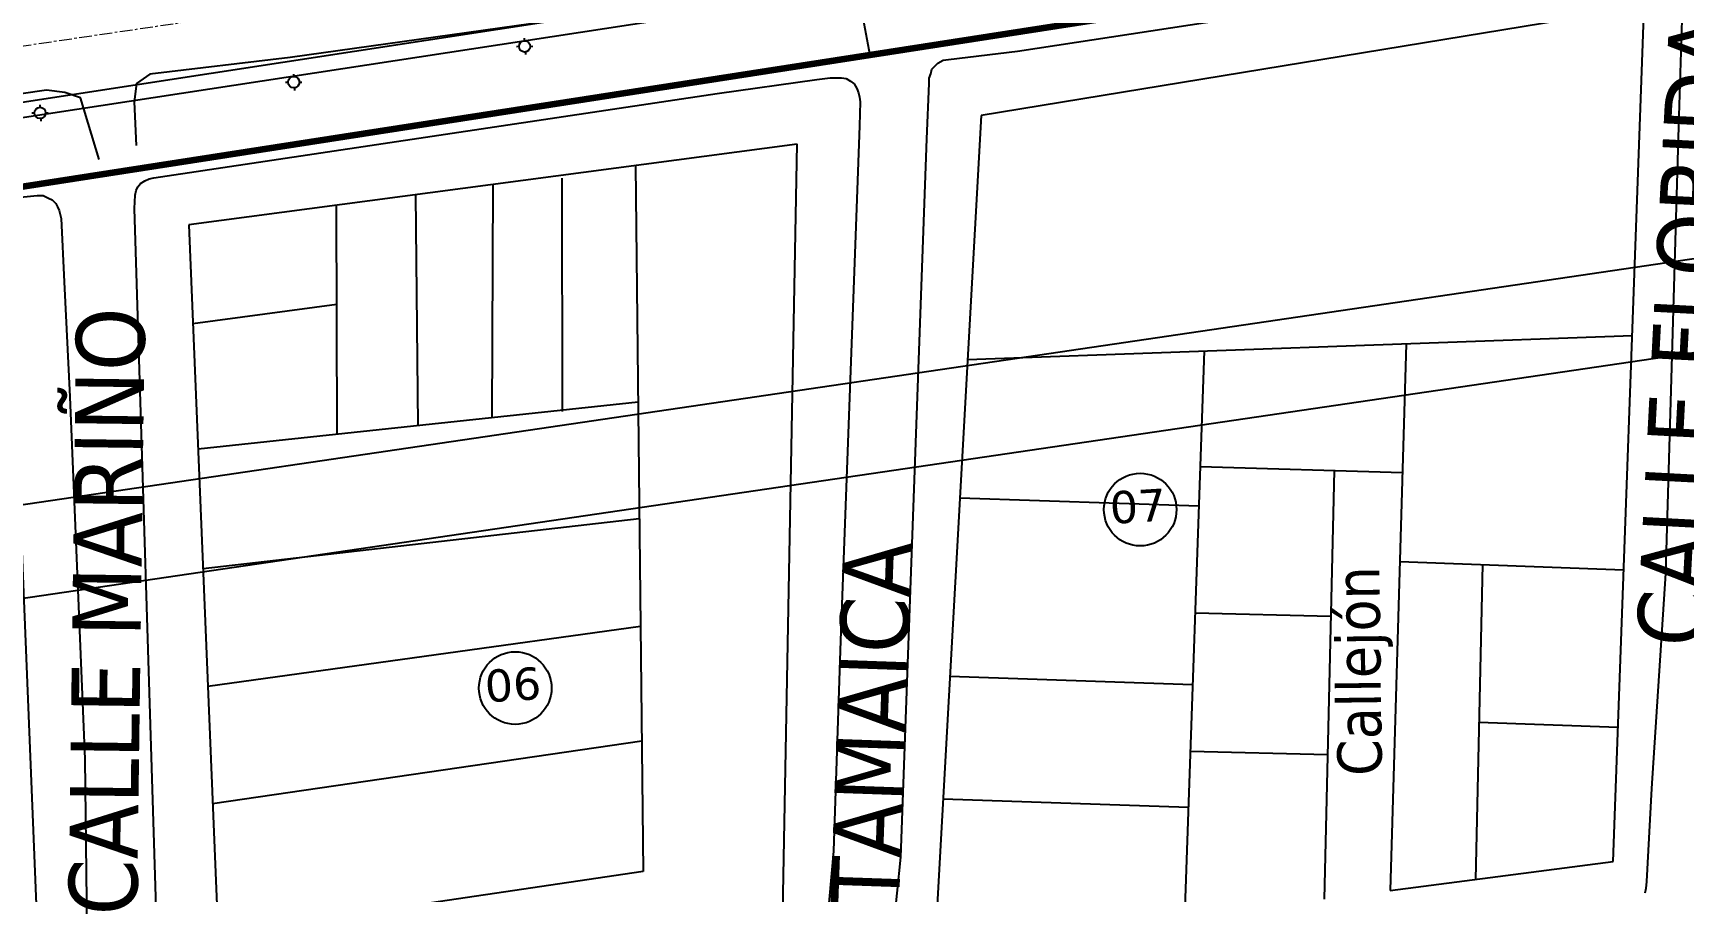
# Model space of a CAD drawing. Header units: metres. Extents: x 2 to 659295185, y -28 to 1124222152.
# Drawn here: x 656810.8 to 657015.6, y 1123997.2 to 1124103.7 of the extents above; entities that cross this region are included whole.
import ezdxf
from ezdxf.enums import TextEntityAlignment as Align

# ---------------------------------------------------------------- set-up
doc = ezdxf.new("R2010")
doc.units = ezdxf.units.M
doc.header["$MEASUREMENT"] = 0
doc.linetypes.add('CENTER', pattern=[50.8, 31.75, -6.35, 6.35, -6.35])
for name, color, linetype in [('CALLES', 1, 'CONTINUOUS'), ('CARRET-PAV', 10, 'CONTINUOUS'), ('CURVAS', 2, 'CONTINUOUS'), ('División Parroquial', 130, 'CONTINUOUS'), ('MANZANA', 30, 'CONTINUOUS'), ('Numero de manzana', 6, 'CONTINUOUS'), ('Parcelas', 140, 'CONTINUOUS'), ('POSTE', 2, 'CONTINUOUS')]:
    doc.layers.add(name, color=color, linetype=linetype)
doc.layers.add('eje vial', color=1, linetype='CENTER', lineweight=15)
doc.styles.add('ROMAN', font='verdana.ttf')
doc.styles.get("Standard").update_dxf_attribs({"font": 'tahoma.ttf'})

# ---------------------------------------------------------------- blocks, each defined once
blk = doc.blocks.new('POSTES')
at = {"layer": 'POSTE', "elevation": 431.35}
for points in [[(657806.94, 1127520.61), (657806.94, 1127520.31)], [(657805.97, 1127519.6), (657806.27, 1127519.61)], [(657807.07, 1127518.89), (657807.08, 1127518.59)], [(657807.68, 1127519.6), (657807.98, 1127519.61)]]:
    blk.add_lwpolyline(points, dxfattribs=at)
at = {"layer": 'POSTE', "color": 2}
blk.add_circle((657806.98, 1127519.6, 425.07), 0.7, dxfattribs=at)

msp = doc.modelspace()

# ---------------------------------------------------------------- linework, layer by layer
at = {"layer": 'CARRET-PAV', "elevation": 430.4194}
for points in [[(656914.6635, 1124100.938), (656913.4239, 1124107.5592), (656911.6725, 1124109.404), (656908.6165, 1124109.968), (656842.7275, 1124100.719), (656825.3335, 1124098.622), (656823.6913, 1124097.474), (656823.3674, 1124095.2076), (656823.6305, 1124089.786)], [(656819.0585, 1124088.062), (656816.7257, 1124095.6933), (656814.7818, 1124096.3408), (656812.5139, 1124096.6646), (656711.3555, 1124082.024), (656672.2815, 1124075.191), (656671.5385, 1124074.029), (656671.0065, 1124071.537), (656671.4535, 1124068.997)]]:
    msp.add_lwpolyline(points, dxfattribs=at)
at = {"layer": 'CURVAS', "lineweight": 0}
msp.add_lwpolyline([(657455, 1124185), (656200, 1123990), (656283, 1123717), (657209, 1123527), (657217, 1123883), (657420, 1123852), (657455, 1124185)], dxfattribs=at)
at = {"layer": 'CURVAS', "lineweight": 100}
msp.add_lwpolyline([(657455, 1124185), (657420, 1123852), (657217, 1123883), (657217, 1123883), (656283, 1123717), (656200, 1123990), (657455, 1124185)], dxfattribs=at)
at = {"layer": 'División Parroquial', "color": 1, "flags": 128}
for points in [[(655228.2993, 1126747.0884), (655417.4425, 1125604.451), (655519.2869, 1124981.3778), (655578.3684, 1124612.6329), (655612.1598, 1124420.9019), (655644.8628, 1124208.4752), (655659.3755, 1124145.7179), (655704.068, 1124069.4635), (655766.2087, 1124005.1965), (655831.623, 1123959.4359), (655914.4772, 1123930.0218), (655992.9694, 1123928.9321), (656078.6272, 1123940.1598), (656245.6138, 1123964.0049), (656743.7041, 1124035.5804), (658039.8848, 1124226.3115)], [(658480.577, 1123580.0076), (658492.1763, 1123631.4687), (658520.1298, 1123754.3737), (658546.5907, 1123940.9057), (658561.3177, 1124038.3659), (658586.3109, 1124167.6196), (658611.3288, 1124300.9225), (658037.6324, 1124214.3101), (656741.4517, 1124023.5789), (656243.3614, 1123952.0035), (656076.3748, 1123928.1583), (655990.717, 1123916.9306), (655912.2248, 1123918.0204), (655829.3706, 1123947.4344), (655763.9563, 1123993.1951), (655701.8156, 1124057.462), (655657.1231, 1124133.7165), (655642.6105, 1124196.4737), (655609.9074, 1124408.9005), (655576.116, 1124600.6315), (655517.0345, 1124969.3764), (655415.1901, 1125592.4496), (655226.0469, 1126735.087)]]:
    msp.add_lwpolyline(points, dxfattribs=at)
at = {"layer": 'eje vial', "ltscale": 0.05, "elevation": 433.2399, "flags": 128}
for points in [[(656645.7168, 1124077.925), (657858.722, 1124257.1442)], [(656645.7168, 1124077.9249), (657858.722, 1124257.144)], [(656645.7168, 1124077.9249), (657858.722, 1124257.144)]]:
    msp.add_lwpolyline(points, dxfattribs=at)
at = {"layer": 'MANZANA', "lineweight": -2}
for p, q in [((656725.0189, 1124082.2163), (656958.7969, 1124118.089)), ((656959.0277, 1124116.0994), (656725.2416, 1124080.3367)), ((656932.9049, 1124101.4924), (657002.3267, 1124112.0902)), ((657015.3798, 1124108.0511), (657014.9016, 1124092.1243)), ((656922.2843, 1124099.2429), (656922.7213, 1124099.6828)), ((656922.7213, 1124099.6828), (656923.0511, 1124100.0127)), ((656923.0511, 1124100.0127), (656923.7025, 1124100.3526)), ((656923.7025, 1124100.3526), (656924.3622, 1124100.4626)), ((656924.3622, 1124100.4626), (656932.9049, 1124101.4924)), ((656895.6749, 1124096.2435), (656908.0437, 1124097.9631)), ((656908.0437, 1124097.9631), (656909.6846, 1124098.1831)), ((656909.6846, 1124098.1831), (656910.5669, 1124098.1931)), ((656910.5669, 1124098.1931), (656911.1111, 1124098.1931)), ((656911.1111, 1124098.1931), (656911.6636, 1124098.0831)), ((656911.6636, 1124098.0831), (656912.2078, 1124097.7532)), ((656912.2078, 1124097.7532), (656912.6531, 1124097.4232)), ((656921.9627, 1124098.1331), (656922.1771, 1124098.683)), ((656921.9627, 1124097.4632), (656921.9627, 1124098.1331)), ((656922.1771, 1124098.683), (656922.2843, 1124099.2429)), ((656825.8079, 1124085.7656), (656895.6749, 1124096.2435)), ((656912.6531, 1124097.4232), (656912.9829, 1124096.8733)), ((656912.9829, 1124096.8733), (656913.2056, 1124096.3234)), ((656913.2056, 1124096.3234), (656913.3128, 1124095.7736)), ((656913.3128, 1124095.7736), (656913.4282, 1124095.2137)), ((656921.6658, 1124090.6046), (656921.9627, 1124097.4632)), ((656913.4282, 1124095.2137), (656913.3293, 1124092.2343)), ((656913.3293, 1124092.2343), (656912.8428, 1124078.627)), ((657014.9016, 1124092.1243), (657013.2854, 1124036.7056)), ((656918.4417, 1124001.5627), (656921.6658, 1124090.6046)), ((656824.167, 1124085.0957), (656824.7112, 1124085.4257)), ((656824.7112, 1124085.4257), (656825.2637, 1124085.6456)), ((656825.2637, 1124085.6456), (656825.8079, 1124085.7656)), ((656809.275, 1124083.3661), (656811.3529, 1124083.596)), ((656811.3529, 1124083.596), (656812.1198, 1124083.596)), ((656812.1198, 1124083.596), (656812.7794, 1124083.2761)), ((656812.7794, 1124083.2761), (656813.2165, 1124083.0561)), ((656823.4166, 1124081.9864), (656823.5155, 1124083.646)), ((656823.5155, 1124083.646), (656823.6227, 1124084.2059)), ((656823.6227, 1124084.2059), (656823.8454, 1124084.6458)), ((656823.8454, 1124084.6458), (656824.167, 1124085.0957)), ((656813.2165, 1124083.0561), (656813.6617, 1124082.6162)), ((656813.6617, 1124082.6162), (656813.8844, 1124082.1663)), ((656813.8844, 1124082.1663), (656814.0988, 1124081.7264)), ((656814.0988, 1124081.7264), (656814.3297, 1124080.7366)), ((656826.7397, 1123974.6182), (656823.4166, 1124081.9864)), ((656814.3297, 1124080.7366), (656814.6925, 1124072.8882)), ((656912.8428, 1124078.627), (656910.9792, 1124028.4073)), ((656814.6925, 1124072.8882), (656815.4099, 1124058.6211)), ((656815.4099, 1124058.6211), (656817.2487, 1124013.7203)), ((657013.2854, 1124036.7056), (657011.5455, 1124010.051)), ((656910.9792, 1124028.4073), (656910.1134, 1124002.3026)), ((656817.2487, 1124013.7203), (656817.7434, 1123977.0077)), ((657011.5455, 1124010.051), (657010.9353, 1123998.5433)), ((656910.1134, 1124002.3026), (656909.0662, 1123990.575)), ((656917.2873, 1123989.8351), (656918.4417, 1124001.5627)), ((657010.8281, 1123997.6535), (657010.7209, 1123997.1036)), ((657010.9353, 1123998.5433), (657010.8281, 1123997.6535))]:
    msp.add_line(p, q, dxfattribs=at)
at = {"layer": 'Numero de manzana', "lineweight": -2}
for centre in [(656948.1417, 1124044.6424), (656870.6401, 1124022.5184)]:
    msp.add_circle(centre, 4.5001, dxfattribs=at)
at = {"layer": 'Parcelas', "lineweight": -3}
for p, q in [((657010.6473, 1124106.9984), (656928.4104, 1124093.51)), ((657006.7969, 1124001.0118), (657010.6473, 1124106.9984)), ((656928.4104, 1124093.51), (656922.6395, 1123990.0455)), ((656905.6027, 1124089.9599), (656830.1824, 1124079.9345)), ((656903.6537, 1123986.8236), (656905.6027, 1124089.9599)), ((656876.4848, 1124056.7926), (656876.4608, 1124085.7375)), ((656885.5433, 1124087.2935), (656886.5028, 1123999.7547)), ((656858.59, 1124055.095), (656858.3261, 1124083.6756)), ((656867.7696, 1124056.0748), (656867.8925, 1124084.9472)), ((656848.5778, 1124054.0263), (656848.492, 1124082.3683)), ((656830.1824, 1124079.9345), (656834.3941, 1123976.7981)), ((656812.2899, 1123970.1685), (656808.0592, 1124075.1234)), ((656830.6809, 1124067.7274), (656848.5291, 1124070.1105)), ((656926.7231, 1124063.2584), (657009.1659, 1124066.2221)), ((656981.1147, 1124065.2137), (656979.1193, 1123997.4052)), ((656956.0506, 1124064.3127), (656953.6518, 1123994.0866)), ((656831.3156, 1124052.1837), (656885.8643, 1124058.0063)), ((656955.5609, 1124049.9741), (656980.6445, 1124049.236)), ((656972.191, 1124049.4847), (656970.9456, 1123996.3401)), ((656925.7667, 1124046.113), (656955.3944, 1124045.101)), ((656831.9225, 1124037.3231), (656886.0231, 1124043.5241)), ((656980.3198, 1124038.2021), (657008.1113, 1124037.1924)), ((656990.5666, 1124037.8298), (656989.7232, 1123998.787)), ((656832.5168, 1124022.7691), (656886.1692, 1124030.1954)), ((656954.9412, 1124031.8325), (656971.7681, 1124031.4382)), ((656924.5324, 1124023.9825), (656954.6379, 1124022.9541)), ((656990.1449, 1124018.3084), (657007.4025, 1124017.6814)), ((656833.111, 1124008.219), (656886.3249, 1124015.9839)), ((656954.3556, 1124014.6888), (656971.3663, 1124014.2901)), ((656923.6852, 1124008.7935), (656954.1187, 1124007.754)), ((656886.5028, 1123999.7547), (656833.7735, 1123991.9955)), ((656979.1193, 1123997.4052), (657006.7969, 1124001.0118))]:
    msp.add_line(p, q, dxfattribs=at)

# ---------------------------------------------------------------- block references
at = {"layer": 'POSTE'}
for p in [(-935.1719, -3417.5242, 6.4252), (-963.8039, -3421.9632, 6.4645), (-995.2689, -3425.77, 6.4645)]:
    msp.add_blockref('POSTES', p, dxfattribs=at)

# ---------------------------------------------------------------- texts
at = {"layer": 'CALLES', "color": 0}
for s, height, rotation, p in [('CALLE FLORIDA', 8.5, 87, (657015.9684, 1124066.7944)), ('CALLE MARIÑO', 8.5, 89.245957, (656818.9459, 1124032.0309)), ('CALLE ATAMAICA', 8.5, 88, (656914.0481, 1123997.3635)), ('Callejón', 5.5, 90.751433, (656975.7123, 1124024.6206))]:
    msp.add_text(s, height=height, rotation=rotation, dxfattribs=at).set_placement(p, align=Align.MIDDLE)
at = {"layer": 'Numero de manzana', "lineweight": -2, "style": 'ROMAN'}
for s, p in [('07', (656944.494, 1124042.8658)), ('06', (656866.9925, 1124020.7418))]:
    msp.add_text(s, height=4, rotation=3.491535, dxfattribs=at).set_placement(p)

doc.saveas('drawing.dxf')
